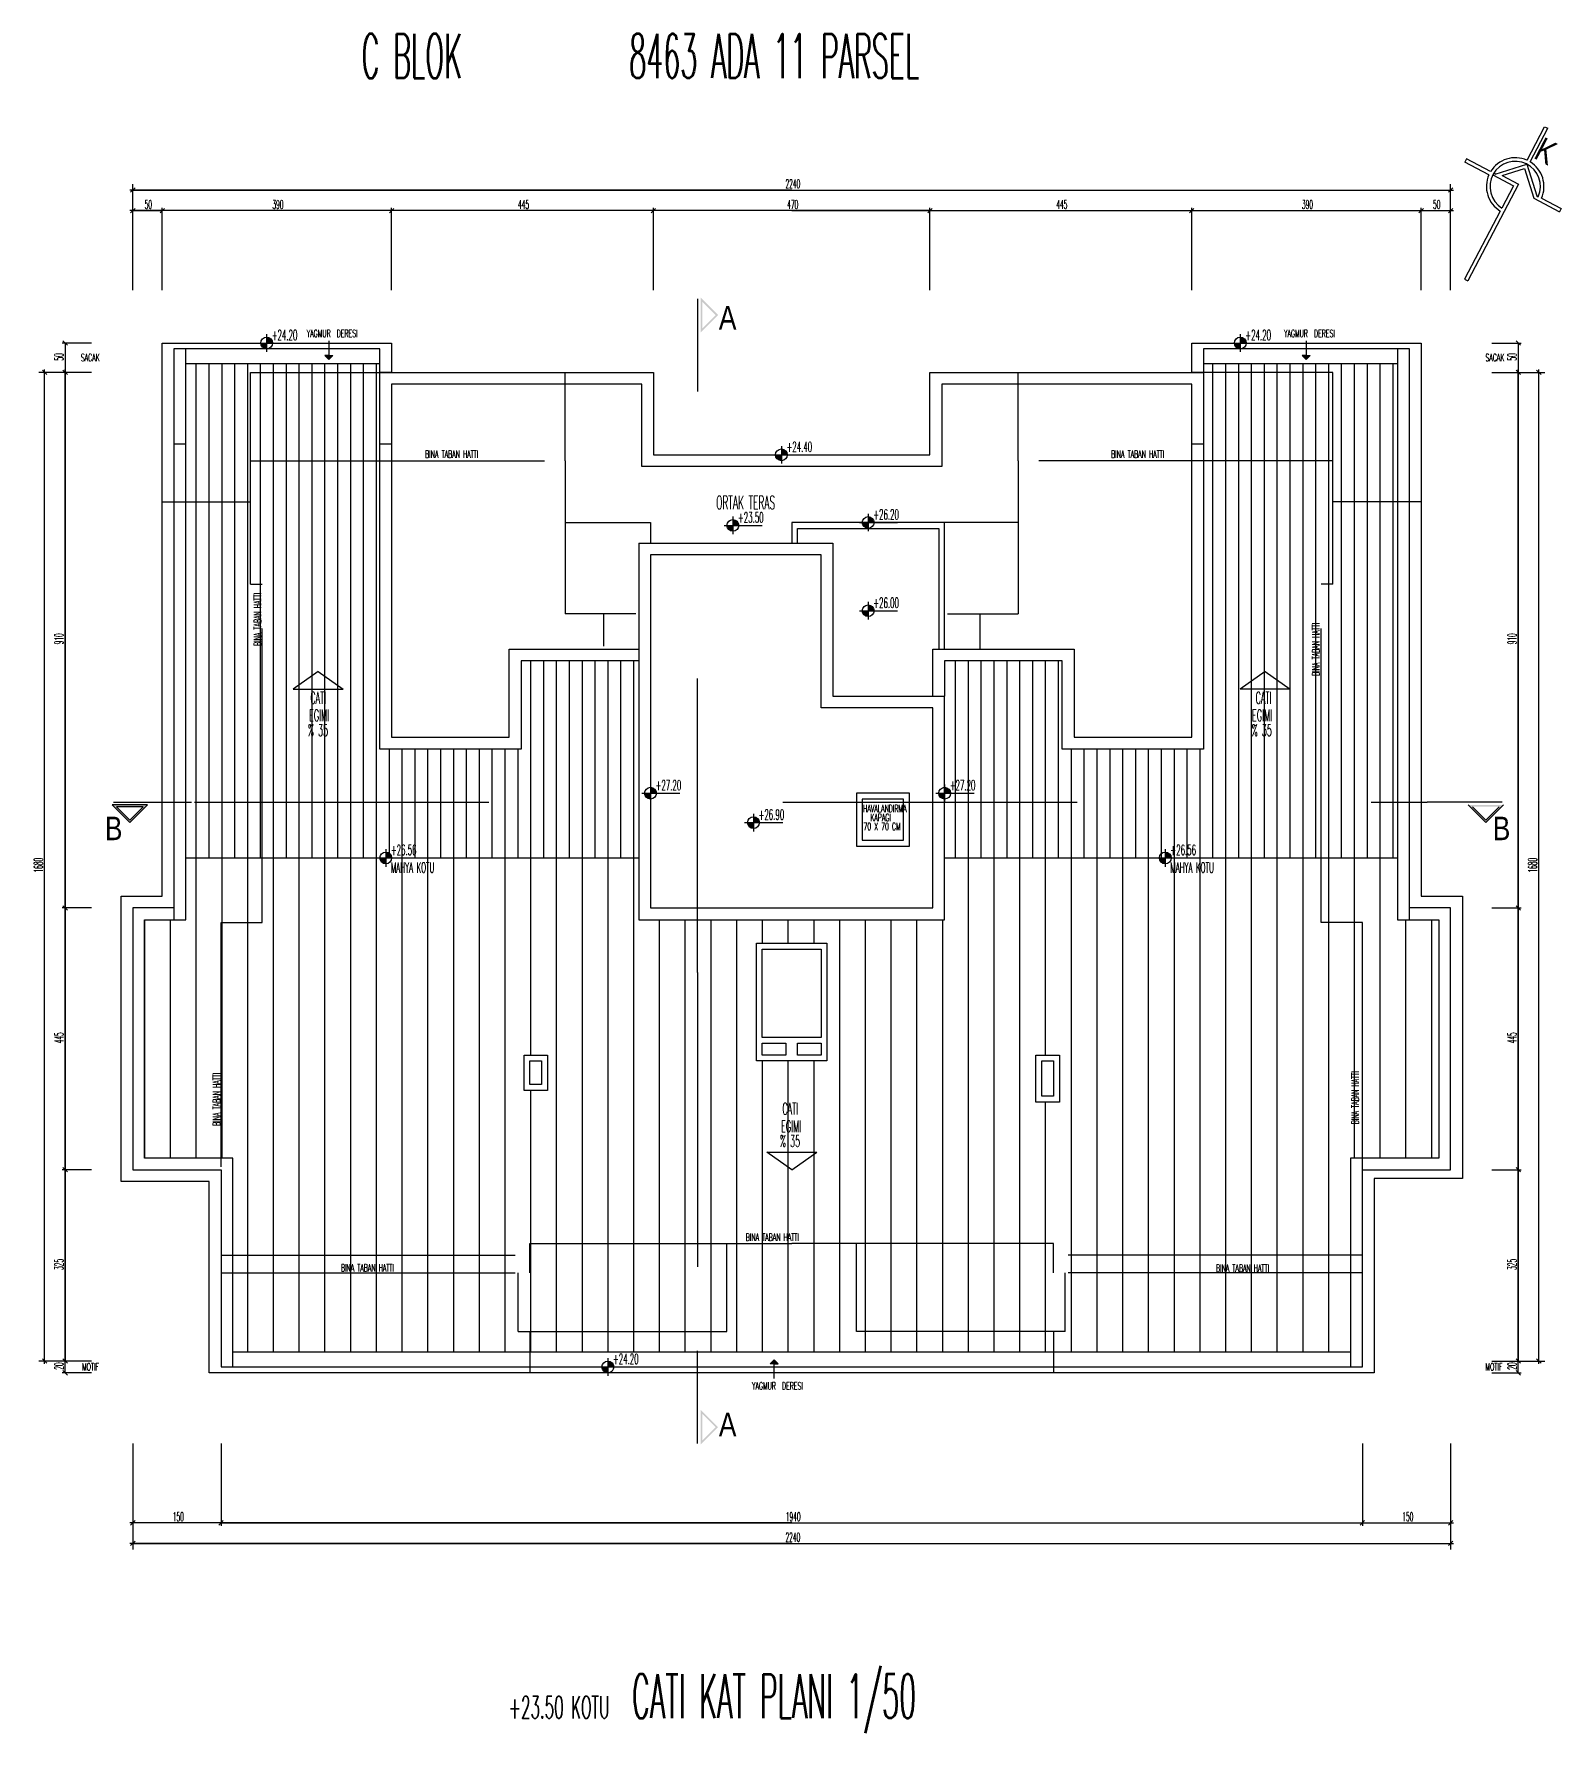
# Model space of a CAD drawing. Extents: x 78 to 306, y -397 to 18.
# Drawn here: x 277.359 to 277.878, y -396.89 to -396.313 of the extents above; entities that cross this region are included whole.
import ezdxf

# ---------------------------------------------------------------- set-up
doc = ezdxf.new("R2010")
doc.units = 0
doc.header["$LTSCALE"] = 0.5
doc.header["$MEASUREMENT"] = 0
doc.linetypes.add('DASHED', pattern=[0.75, 0.5, -0.25])
doc.linetypes.add('DOT2', pattern=[0.125, 0, -0.125])
doc.layers.get('0').update_dxf_attribs({"linetype": 'CONTINUOUS'})
for name, color, linetype in [('DUVAR', 6, 'CONTINUOUS'), ('IZDUSUM', 2, 'DOT2'), ('KAPI', 1, 'CONTINUOUS'), ('KOLON', 4, 'CONTINUOUS'), ('MERDIVEN', 3, 'CONTINUOUS'), ('OLCU', 31, 'CONTINUOUS'), ('TARAMA', 8, 'CONTINUOUS')]:
    doc.layers.add(name, color=color, linetype=linetype)
doc.styles.add('MİMARİ YAZI', font='arial.ttf')
doc.styles.add('OLCU', font='romans.shx', dxfattribs={"width": 0.6, "height": 0.125})
doc.styles.add('OLCUIC', font='ROMANS.SHX', dxfattribs={"width": 0.4, "height": 0.15})

msp = doc.modelspace()

# ---------------------------------------------------------------- hatches: boundary and pattern name
at = {"layer": 'KAPI'}
h = msp.add_hatch(color=256, dxfattribs=at)
h.paths.add_polyline_path([(277.58514, -396.41408), (277.58514, -396.40208), (277.59114, -396.40808)])
h.paths.add_polyline_path([(277.58574, -396.41264), (277.5903, -396.40808), (277.58574, -396.40353)], flags=16)
at = {"layer": 'KAPI', "ltscale": 1.4}
for points in [[(277.46012, -396.42182), (277.45877, -396.42182), (277.45741, -396.42182), (277.45877, -396.42315)], [(277.79236, -396.42182), (277.791, -396.42182), (277.78964, -396.42182), (277.791, -396.42315)], [(277.6115, -396.76449), (277.61014, -396.76449), (277.60879, -396.76449), (277.61014, -396.76316)]]:
    msp.add_hatch(color=256, dxfattribs=at).paths.add_polyline_path(points)
at = {"layer": 'KAPI'}
h = msp.add_hatch(color=256, dxfattribs=at)
h.paths.add_polyline_path([(277.39714, -396.57456), (277.38514, -396.57456), (277.39114, -396.58056)])
h.paths.add_polyline_path([(277.3957, -396.57516), (277.39114, -396.57971), (277.38659, -396.57516)], flags=16)
h = msp.add_hatch(color=256, dxfattribs=at)
h.paths.add_polyline_path([(277.84614, -396.57456), (277.85814, -396.57456), (277.85214, -396.58056)])
h.paths.add_polyline_path([(277.84759, -396.57516), (277.85214, -396.57971), (277.8567, -396.57516)], flags=16)
h = msp.add_hatch(color=256, dxfattribs=at)
h.paths.add_polyline_path([(277.58514, -396.78004), (277.58514, -396.79204), (277.59114, -396.78604)])
h.paths.add_polyline_path([(277.58574, -396.78148), (277.5903, -396.78604), (277.58574, -396.79059)], flags=16)
at = {"layer": 'MERDIVEN'}
h = msp.add_hatch(color=256, dxfattribs=at)
h.paths.add_polyline_path([(277.43764, -396.41556), (277.43764, -396.41756), (277.43964, -396.41756, 0.414214)])
h.paths.add_polyline_path([(277.43764, -396.41956), (277.43764, -396.41756), (277.43564, -396.41756, 0.414214)])
h = msp.add_hatch(color=256, dxfattribs=at)
h.paths.add_polyline_path([(277.76864, -396.41556), (277.76864, -396.41756), (277.77064, -396.41756, 0.414214)])
h.paths.add_polyline_path([(277.76864, -396.41956), (277.76864, -396.41756), (277.76664, -396.41756, 0.414214)])
h = msp.add_hatch(color=256, dxfattribs=at)
h.paths.add_polyline_path([(277.61264, -396.45356), (277.61264, -396.45556), (277.61464, -396.45556, 0.414214)])
h.paths.add_polyline_path([(277.61264, -396.45756), (277.61264, -396.45556), (277.61064, -396.45556, 0.414214)])
h = msp.add_hatch(color=256, dxfattribs=at)
h.paths.add_polyline_path([(277.59614, -396.47756), (277.59614, -396.47956), (277.59814, -396.47956, 0.414214)])
h.paths.add_polyline_path([(277.59614, -396.48156), (277.59614, -396.47956), (277.59414, -396.47956, 0.414214)])
h = msp.add_hatch(color=256, dxfattribs=at)
h.paths.add_polyline_path([(277.64214, -396.47656), (277.64214, -396.47856), (277.64414, -396.47856, 0.414214)])
h.paths.add_polyline_path([(277.64214, -396.48056), (277.64214, -396.47856), (277.64014, -396.47856, 0.414214)])
h = msp.add_hatch(color=256, dxfattribs=at)
h.paths.add_polyline_path([(277.64214, -396.50656), (277.64214, -396.50856), (277.64414, -396.50856, 0.414214)])
h.paths.add_polyline_path([(277.64214, -396.51056), (277.64214, -396.50856), (277.64014, -396.50856, 0.414214)])
h = msp.add_hatch(color=256, dxfattribs=at)
h.paths.add_polyline_path([(277.56814, -396.56856), (277.56814, -396.57056), (277.57014, -396.57056, 0.414214)])
h.paths.add_polyline_path([(277.56814, -396.57256), (277.56814, -396.57056), (277.56614, -396.57056, 0.414214)])
h = msp.add_hatch(color=256, dxfattribs=at)
h.paths.add_polyline_path([(277.66814, -396.56856), (277.66814, -396.57056), (277.67014, -396.57056, 0.414214)])
h.paths.add_polyline_path([(277.66814, -396.57256), (277.66814, -396.57056), (277.66614, -396.57056, 0.414214)])
h = msp.add_hatch(color=256, dxfattribs=at)
h.paths.add_polyline_path([(277.60314, -396.57856), (277.60314, -396.58056), (277.60514, -396.58056, 0.414214)])
h.paths.add_polyline_path([(277.60314, -396.58256), (277.60314, -396.58056), (277.60114, -396.58056, 0.414214)])
h = msp.add_hatch(color=256, dxfattribs=at)
h.paths.add_polyline_path([(277.47814, -396.59056), (277.47814, -396.59256), (277.48014, -396.59256, 0.414214)])
h.paths.add_polyline_path([(277.47814, -396.59456), (277.47814, -396.59256), (277.47614, -396.59256, 0.414214)])
h = msp.add_hatch(color=256, dxfattribs=at)
h.paths.add_polyline_path([(277.74314, -396.59056), (277.74314, -396.59256), (277.74514, -396.59256, 0.414214)])
h.paths.add_polyline_path([(277.74314, -396.59456), (277.74314, -396.59256), (277.74114, -396.59256, 0.414214)])
h = msp.add_hatch(color=256, dxfattribs=at)
h.paths.add_polyline_path([(277.55364, -396.76356), (277.55364, -396.76556), (277.55564, -396.76556, 0.414214)])
h.paths.add_polyline_path([(277.55364, -396.76756), (277.55364, -396.76556), (277.55164, -396.76556, 0.414214)])

# ---------------------------------------------------------------- linework, layer by layer
at = {"color": 0, "linetype": 'ByBlock'}
for p, q in [((277.39289, -396.36481), (277.39139, -396.36631)), ((277.83939, -396.36631), (277.84089, -396.36481)), ((277.39289, -396.37181), (277.39139, -396.37331)), ((277.40139, -396.37331), (277.40289, -396.37181)), ((277.40289, -396.37181), (277.40139, -396.37331)), ((277.47939, -396.37331), (277.48089, -396.37181)), ((277.48089, -396.37181), (277.47939, -396.37331)), ((277.56839, -396.37331), (277.56989, -396.37181)), ((277.56989, -396.37181), (277.56839, -396.37331)), ((277.66239, -396.37331), (277.66389, -396.37181)), ((277.66389, -396.37181), (277.66239, -396.37331)), ((277.75289, -396.37181), (277.75139, -396.37331)), ((277.75139, -396.37331), (277.75289, -396.37181)), ((277.83089, -396.37181), (277.82939, -396.37331)), ((277.82939, -396.37331), (277.83089, -396.37181)), ((277.83939, -396.37331), (277.84089, -396.37181)), ((277.36989, -396.41831), (277.36839, -396.41681)), ((277.86389, -396.41831), (277.86239, -396.41681)), ((277.36289, -396.42831), (277.36139, -396.42681)), ((277.36839, -396.42681), (277.36989, -396.42831)), ((277.36989, -396.42831), (277.36839, -396.42681)), ((277.86239, -396.42681), (277.86389, -396.42831)), ((277.86389, -396.42831), (277.86239, -396.42681)), ((277.87089, -396.42831), (277.86939, -396.42681)), ((277.36989, -396.61031), (277.36839, -396.60881)), ((277.36839, -396.60881), (277.36989, -396.61031)), ((277.86389, -396.61031), (277.86239, -396.60881)), ((277.86239, -396.60881), (277.86389, -396.61031)), ((277.36989, -396.69931), (277.36839, -396.69781)), ((277.36839, -396.69781), (277.36989, -396.69931)), ((277.86389, -396.69931), (277.86239, -396.69781)), ((277.86239, -396.69781), (277.86389, -396.69931)), ((277.36139, -396.76281), (277.36289, -396.76431)), ((277.36989, -396.76431), (277.36839, -396.76281)), ((277.36839, -396.76281), (277.36989, -396.76431)), ((277.36839, -396.76681), (277.36989, -396.76831)), ((277.86389, -396.76431), (277.86239, -396.76281)), ((277.86239, -396.76281), (277.86389, -396.76431)), ((277.86239, -396.76681), (277.86389, -396.76831)), ((277.86939, -396.76281), (277.87089, -396.76431)), ((277.39289, -396.81781), (277.39139, -396.81931)), ((277.42289, -396.81781), (277.42139, -396.81931)), ((277.42139, -396.81931), (277.42289, -396.81781)), ((277.80939, -396.81931), (277.81089, -396.81781)), ((277.81089, -396.81781), (277.80939, -396.81931)), ((277.83939, -396.81931), (277.84089, -396.81781)), ((277.39289, -396.82481), (277.39139, -396.82631)), ((277.83939, -396.82631), (277.84089, -396.82481))]:
    msp.add_line(p, q, dxfattribs=at)
at = {"layer": 'DUVAR', "ltscale": 1.4}
for p, q in [((277.40214, -396.41756), (277.48014, -396.41756)), ((277.40214, -396.60556), (277.40214, -396.41756)), ((277.47614, -396.41956), (277.40614, -396.41956)), ((277.40614, -396.41956), (277.40614, -396.61356)), ((277.41014, -396.61356), (277.41014, -396.41956)), ((277.47614, -396.55556), (277.47614, -396.41956)), ((277.48014, -396.41756), (277.48014, -396.42756)), ((277.75214, -396.42756), (277.75214, -396.41756)), ((277.75214, -396.41756), (277.83014, -396.41756)), ((277.82614, -396.41956), (277.75614, -396.41956)), ((277.75614, -396.41956), (277.75614, -396.42756)), ((277.82214, -396.41956), (277.82214, -396.61356)), ((277.82614, -396.61356), (277.82614, -396.41956)), ((277.83014, -396.41756), (277.83014, -396.60556)), ((277.48014, -396.42756), (277.47614, -396.42756)), ((277.48014, -396.42756), (277.56914, -396.42756)), ((277.56514, -396.43156), (277.48014, -396.43156)), ((277.48014, -396.43156), (277.48014, -396.55156)), ((277.56514, -396.45956), (277.56514, -396.43156)), ((277.56914, -396.42756), (277.56914, -396.45556)), ((277.66314, -396.45556), (277.66314, -396.42756)), ((277.66314, -396.42756), (277.75614, -396.42756)), ((277.75214, -396.43156), (277.66714, -396.43156)), ((277.66714, -396.43156), (277.66714, -396.45956)), ((277.75214, -396.55156), (277.75214, -396.43156)), ((277.75614, -396.42756), (277.75614, -396.55556)), ((277.40614, -396.45185), (277.41014, -396.45185)), ((277.47614, -396.45185), (277.48014, -396.45185)), ((277.75214, -396.45185), (277.75614, -396.45185)), ((277.61614, -396.45956), (277.56514, -396.45956)), ((277.56914, -396.45556), (277.61614, -396.45556)), ((277.61614, -396.45556), (277.66314, -396.45556)), ((277.66714, -396.45956), (277.61614, -396.45956)), ((277.66814, -396.47856), (277.61614, -396.47856)), ((277.61614, -396.47856), (277.61614, -396.48556)), ((277.61814, -396.48556), (277.61814, -396.48056)), ((277.61814, -396.48056), (277.66614, -396.48056)), ((277.66614, -396.48056), (277.66614, -396.52156)), ((277.66814, -396.52156), (277.66814, -396.47856)), ((277.52014, -396.55156), (277.52014, -396.52156)), ((277.52014, -396.52156), (277.56414, -396.52156)), ((277.66414, -396.53756), (277.66414, -396.52156)), ((277.66414, -396.52156), (277.71214, -396.52156)), ((277.71214, -396.52156), (277.71214, -396.55156)), ((277.56414, -396.52556), (277.52414, -396.52556)), ((277.52414, -396.52556), (277.52414, -396.55556)), ((277.70814, -396.52556), (277.66814, -396.52556)), ((277.66814, -396.52556), (277.66814, -396.53756)), ((277.70814, -396.55556), (277.70814, -396.52556)), ((277.48014, -396.55156), (277.52014, -396.55156)), ((277.71214, -396.55156), (277.75214, -396.55156)), ((277.52414, -396.55556), (277.47614, -396.55556)), ((277.75614, -396.55556), (277.70814, -396.55556)), ((277.38814, -396.70256), (277.38814, -396.60556)), ((277.38814, -396.60556), (277.40214, -396.60556)), ((277.40614, -396.60956), (277.39214, -396.60956)), ((277.39214, -396.60956), (277.39214, -396.69856)), ((277.84014, -396.60956), (277.82614, -396.60956)), ((277.83014, -396.60556), (277.84414, -396.60556)), ((277.84014, -396.69856), (277.84014, -396.60956)), ((277.84414, -396.60556), (277.84414, -396.70156)), ((277.39614, -396.69456), (277.39614, -396.61356)), ((277.39614, -396.61356), (277.41014, -396.61356)), ((277.82214, -396.61356), (277.82614, -396.61356)), ((277.82614, -396.61356), (277.83614, -396.61356)), ((277.83614, -396.61356), (277.83614, -396.69456)), ((277.42614, -396.69456), (277.39614, -396.69456)), ((277.42614, -396.76556), (277.42614, -396.69456)), ((277.83614, -396.69456), (277.80614, -396.69456)), ((277.80614, -396.69456), (277.80614, -396.76556)), ((277.41814, -396.70256), (277.38814, -396.70256)), ((277.39214, -396.69856), (277.42214, -396.69856)), ((277.41814, -396.76756), (277.41814, -396.70256)), ((277.42214, -396.69856), (277.42214, -396.76556)), ((277.81014, -396.76556), (277.81014, -396.69856)), ((277.81014, -396.69856), (277.84014, -396.69856)), ((277.84414, -396.70156), (277.81414, -396.70156)), ((277.81414, -396.70156), (277.81414, -396.76756)), ((277.42214, -396.76556), (277.61614, -396.76556)), ((277.61614, -396.76556), (277.81014, -396.76556)), ((277.61614, -396.76756), (277.41814, -396.76756)), ((277.81414, -396.76756), (277.61614, -396.76756))]:
    msp.add_line(p, q, dxfattribs=at)
at = {"layer": 'IZDUSUM', "ltscale": 0.6}
for p, q in [((277.43214, -396.45756), (277.43214, -396.42756)), ((277.43214, -396.42756), (277.48014, -396.42756)), ((277.53914, -396.45756), (277.53914, -396.42756)), ((277.69314, -396.45756), (277.69314, -396.42756)), ((277.80014, -396.42756), (277.75214, -396.42756)), ((277.80014, -396.45756), (277.80014, -396.42756)), ((277.43214, -396.45756), (277.53914, -396.45756)), ((277.43214, -396.49956), (277.43214, -396.45756)), ((277.53914, -396.45756), (277.53914, -396.50956)), ((277.80014, -396.45756), (277.69314, -396.45756)), ((277.69314, -396.45756), (277.69314, -396.50956)), ((277.80014, -396.49956), (277.80014, -396.45756)), ((277.40214, -396.47156), (277.43214, -396.47156)), ((277.83014, -396.47156), (277.80014, -396.47156)), ((277.53914, -396.47856), (277.56814, -396.47856)), ((277.56814, -396.47856), (277.56814, -396.48556)), ((277.69314, -396.47856), (277.66414, -396.47856)), ((277.43214, -396.49956), (277.43614, -396.49956)), ((277.43614, -396.61456), (277.43614, -396.49956)), ((277.79614, -396.61456), (277.79614, -396.49956)), ((277.80014, -396.49956), (277.79614, -396.49956)), ((277.55214, -396.50956), (277.53914, -396.50956)), ((277.68014, -396.50956), (277.69314, -396.50956)), ((277.42214, -396.69756), (277.42214, -396.61456)), ((277.42214, -396.61456), (277.43614, -396.61456)), ((277.81014, -396.61456), (277.79614, -396.61456)), ((277.81014, -396.69856), (277.81014, -396.61456)), ((277.52714, -396.72356), (277.59414, -396.72356)), ((277.52714, -396.72756), (277.52714, -396.72356)), ((277.59414, -396.72356), (277.61614, -396.72356)), ((277.59414, -396.75356), (277.59414, -396.72356)), ((277.63814, -396.72356), (277.61614, -396.72356)), ((277.70514, -396.72356), (277.63814, -396.72356)), ((277.63814, -396.75356), (277.63814, -396.72356)), ((277.70514, -396.72756), (277.70514, -396.72356)), ((277.42214, -396.72756), (277.52714, -396.72756)), ((277.52714, -396.73356), (277.52714, -396.72756)), ((277.81014, -396.72756), (277.70514, -396.72756)), ((277.70514, -396.73356), (277.70514, -396.72756)), ((277.42214, -396.73356), (277.52714, -396.73356)), ((277.52314, -396.75356), (277.52314, -396.73356)), ((277.81014, -396.73356), (277.70514, -396.73356)), ((277.70914, -396.75356), (277.70914, -396.73356)), ((277.52314, -396.75356), (277.59414, -396.75356)), ((277.52714, -396.75356), (277.52714, -396.76756)), ((277.70914, -396.75356), (277.63814, -396.75356)), ((277.70514, -396.75356), (277.70514, -396.76756))]:
    msp.add_line(p, q, dxfattribs=at)
at = {"layer": 'KAPI'}
for p, q in [((277.45877, -396.41682), (277.45877, -396.42182)), ((277.791, -396.41682), (277.791, -396.42182)), ((277.41014, -396.42456), (277.47614, -396.42456)), ((277.75614, -396.42456), (277.82214, -396.42456)), ((277.39714, -396.57456), (277.38514, -396.57456)), ((277.39114, -396.58056), (277.38514, -396.57456)), ((277.3957, -396.57516), (277.38659, -396.57516)), ((277.39114, -396.57971), (277.38659, -396.57516)), ((277.39114, -396.58056), (277.39714, -396.57456)), ((277.39114, -396.57971), (277.3957, -396.57516)), ((277.85214, -396.58056), (277.84614, -396.57456)), ((277.85214, -396.57971), (277.84759, -396.57516)), ((277.85214, -396.58056), (277.85814, -396.57456)), ((277.85214, -396.57971), (277.8567, -396.57516)), ((277.80614, -396.76056), (277.42614, -396.76056)), ((277.61014, -396.76949), (277.61014, -396.76449))]:
    msp.add_line(p, q, dxfattribs=at)
at = {"layer": 'KAPI', "ltscale": 1.4}
for p, q in [((277.45877, -396.42182), (277.45741, -396.42182)), ((277.45877, -396.42315), (277.45741, -396.42182)), ((277.45877, -396.42182), (277.46012, -396.42182)), ((277.45877, -396.42315), (277.46012, -396.42182)), ((277.791, -396.42182), (277.78964, -396.42182)), ((277.791, -396.42315), (277.78964, -396.42182)), ((277.791, -396.42182), (277.79236, -396.42182)), ((277.791, -396.42315), (277.79236, -396.42182)), ((277.61014, -396.76316), (277.60879, -396.76449)), ((277.61014, -396.76449), (277.60879, -396.76449)), ((277.61014, -396.76316), (277.6115, -396.76449)), ((277.61014, -396.76449), (277.6115, -396.76449))]:
    msp.add_line(p, q, dxfattribs=at)
at = {"layer": 'KAPI', "linetype": 'DASHED', "ltscale": 0.4}
for p, q in [((277.58414, -396.63156), (277.58414, -396.43208)), ((277.41314, -396.57356), (277.83214, -396.57356)), ((277.58414, -396.63156), (277.58414, -396.76204))]:
    msp.add_line(p, q, dxfattribs=at)
at = {"layer": 'KOLON', "linetype": 'DASHED', "ltscale": 0.4}
for p, q in [((277.58414, -396.40256), (277.58414, -396.43408)), ((277.38562, -396.57356), (277.41214, -396.57356)), ((277.85767, -396.57356), (277.83214, -396.57356)), ((277.58414, -396.79156), (277.58414, -396.76004))]:
    msp.add_line(p, q, dxfattribs=at)
at = {"layer": 'KOLON', "ltscale": 1.4}
for p, q in [((277.56414, -396.48556), (277.63014, -396.48556)), ((277.56414, -396.48556), (277.56414, -396.61356)), ((277.62614, -396.48956), (277.56814, -396.48956)), ((277.56814, -396.48956), (277.56814, -396.60956)), ((277.62614, -396.54156), (277.62614, -396.48956)), ((277.63014, -396.48556), (277.63014, -396.53756)), ((277.66414, -396.54156), (277.62614, -396.54156)), ((277.63014, -396.53756), (277.66814, -396.53756)), ((277.66414, -396.60956), (277.66414, -396.54156)), ((277.66814, -396.61356), (277.66814, -396.53756)), ((277.41014, -396.59256), (277.56414, -396.59256)), ((277.66814, -396.59256), (277.82214, -396.59256)), ((277.56814, -396.60956), (277.66414, -396.60956)), ((277.56414, -396.61356), (277.66814, -396.61356))]:
    msp.add_line(p, q, dxfattribs=at)
at = {"layer": 'MERDIVEN', "ltscale": 1.5}
for p, q in [((277.86612, -396.35545), (277.8721, -396.34404)), ((277.86718, -396.35601), (277.87316, -396.34459)), ((277.8721, -396.34404), (277.87316, -396.34459)), ((277.84555, -396.35501), (277.845, -396.35607)), ((277.85319, -396.36037), (277.845, -396.35607)), ((277.85375, -396.35931), (277.84555, -396.35501)), ((277.85532, -396.36013), (277.8661, -396.35677)), ((277.8661, -396.35677), (277.86946, -396.36755)), ((277.85451, -396.36039), (277.86158, -396.3641)), ((277.85532, -396.36013), (277.85481, -396.35987)), ((277.85763, -396.36067), (277.86531, -396.35827)), ((277.85763, -396.36067), (277.8632, -396.36359)), ((277.86531, -396.35827), (277.86846, -396.36838)), ((277.8632, -396.36359), (277.84597, -396.39643)), ((277.86158, -396.3641), (277.8576, -396.37168)), ((277.86846, -396.36838), (277.87713, -396.37293)), ((277.86946, -396.36755), (277.86997, -396.36782)), ((277.87103, -396.36838), (277.87769, -396.37187)), ((277.85705, -396.37274), (277.84491, -396.39588)), ((277.87769, -396.37187), (277.87713, -396.37293)), ((277.84491, -396.39588), (277.84597, -396.39643))]:
    msp.add_line(p, q, dxfattribs=at)
at = {"layer": 'MERDIVEN'}
for p, q in [((277.43764, -396.41456), (277.43764, -396.42056)), ((277.43764, -396.41456), (277.43764, -396.42056)), ((277.76864, -396.41456), (277.76864, -396.42056)), ((277.76864, -396.41456), (277.76864, -396.42056)), ((277.43464, -396.41756), (277.44764, -396.41756)), ((277.43464, -396.41756), (277.44764, -396.41756)), ((277.76564, -396.41756), (277.77864, -396.41756)), ((277.76564, -396.41756), (277.77864, -396.41756)), ((277.61264, -396.45256), (277.61264, -396.45856)), ((277.61264, -396.45256), (277.61264, -396.45856)), ((277.60964, -396.45556), (277.62264, -396.45556)), ((277.60964, -396.45556), (277.62264, -396.45556)), ((277.59614, -396.47656), (277.59614, -396.48256)), ((277.59614, -396.47656), (277.59614, -396.48256)), ((277.64214, -396.47556), (277.64214, -396.48156)), ((277.64214, -396.47556), (277.64214, -396.48156)), ((277.59314, -396.47956), (277.60614, -396.47956)), ((277.63914, -396.47856), (277.65214, -396.47856)), ((277.63914, -396.47856), (277.65214, -396.47856)), ((277.64214, -396.50556), (277.64214, -396.51156)), ((277.64214, -396.50556), (277.64214, -396.51156)), ((277.63914, -396.50856), (277.65214, -396.50856)), ((277.63914, -396.50856), (277.65214, -396.50856)), ((277.45514, -396.52916), (277.44664, -396.53516)), ((277.45514, -396.52916), (277.44664, -396.53516)), ((277.45514, -396.52916), (277.46364, -396.53516)), ((277.45514, -396.52916), (277.46364, -396.53516)), ((277.77714, -396.52916), (277.76864, -396.53516)), ((277.77714, -396.52916), (277.76864, -396.53516)), ((277.77714, -396.52916), (277.78564, -396.53516)), ((277.77714, -396.52916), (277.78564, -396.53516)), ((277.44664, -396.53516), (277.46364, -396.53516)), ((277.44664, -396.53516), (277.46364, -396.53516)), ((277.78564, -396.53516), (277.76864, -396.53516)), ((277.78564, -396.53516), (277.76864, -396.53516)), ((277.56514, -396.57056), (277.57814, -396.57056)), ((277.56514, -396.57056), (277.57814, -396.57056)), ((277.56814, -396.56756), (277.56814, -396.57356)), ((277.56814, -396.56756), (277.56814, -396.57356)), ((277.65614, -396.57056), (277.63814, -396.57056)), ((277.63814, -396.57056), (277.63814, -396.58856)), ((277.65614, -396.58856), (277.65614, -396.57056)), ((277.66514, -396.57056), (277.67814, -396.57056)), ((277.66514, -396.57056), (277.67814, -396.57056)), ((277.66814, -396.56756), (277.66814, -396.57356)), ((277.66814, -396.56756), (277.66814, -396.57356)), ((277.65414, -396.57256), (277.64014, -396.57256)), ((277.64014, -396.57256), (277.64014, -396.58656)), ((277.65414, -396.58656), (277.65414, -396.57256)), ((277.60014, -396.58056), (277.61314, -396.58056)), ((277.60014, -396.58056), (277.61314, -396.58056)), ((277.60314, -396.57756), (277.60314, -396.58356)), ((277.60314, -396.57756), (277.60314, -396.58356)), ((277.64014, -396.58656), (277.65414, -396.58656)), ((277.47514, -396.59256), (277.48814, -396.59256)), ((277.47514, -396.59256), (277.48814, -396.59256)), ((277.47814, -396.58956), (277.47814, -396.59556)), ((277.47814, -396.58956), (277.47814, -396.59556)), ((277.63814, -396.58856), (277.65614, -396.58856)), ((277.74014, -396.59256), (277.75314, -396.59256)), ((277.74014, -396.59256), (277.75314, -396.59256)), ((277.74314, -396.58956), (277.74314, -396.59556)), ((277.74314, -396.58956), (277.74314, -396.59556)), ((277.60414, -396.62156), (277.62814, -396.62156)), ((277.60414, -396.66156), (277.60414, -396.62156)), ((277.62814, -396.62156), (277.62814, -396.66156)), ((277.60614, -396.62356), (277.62614, -396.62356)), ((277.60614, -396.65356), (277.60614, -396.62356)), ((277.62614, -396.62356), (277.62614, -396.65356)), ((277.62614, -396.65356), (277.60614, -396.65356)), ((277.60614, -396.65556), (277.61414, -396.65556)), ((277.60614, -396.65956), (277.60614, -396.65556)), ((277.61414, -396.65556), (277.61414, -396.65956)), ((277.61814, -396.65556), (277.62614, -396.65556)), ((277.61814, -396.65956), (277.61814, -396.65556)), ((277.62614, -396.65556), (277.62614, -396.65956)), ((277.52514, -396.65956), (277.53314, -396.65956)), ((277.52514, -396.67156), (277.52514, -396.65956)), ((277.52714, -396.66156), (277.53114, -396.66156)), ((277.52714, -396.66956), (277.52714, -396.66156)), ((277.53114, -396.66156), (277.53114, -396.66956)), ((277.53314, -396.65956), (277.53314, -396.67156)), ((277.62814, -396.66156), (277.60414, -396.66156)), ((277.61414, -396.65956), (277.60614, -396.65956)), ((277.62614, -396.65956), (277.61814, -396.65956)), ((277.69914, -396.65956), (277.70714, -396.65956)), ((277.69914, -396.67556), (277.69914, -396.65956)), ((277.70114, -396.66156), (277.70514, -396.66156)), ((277.70114, -396.67356), (277.70114, -396.66156)), ((277.70514, -396.66156), (277.70514, -396.67356)), ((277.70714, -396.65956), (277.70714, -396.67556)), ((277.53314, -396.67156), (277.52514, -396.67156)), ((277.53114, -396.66956), (277.52714, -396.66956)), ((277.70514, -396.67356), (277.70114, -396.67356)), ((277.70714, -396.67556), (277.69914, -396.67556)), ((277.60764, -396.69261), (277.62464, -396.69261)), ((277.61614, -396.69861), (277.60764, -396.69261)), ((277.60764, -396.69261), (277.62464, -396.69261)), ((277.61614, -396.69861), (277.60764, -396.69261)), ((277.61614, -396.69861), (277.62464, -396.69261)), ((277.61614, -396.69861), (277.62464, -396.69261)), ((277.55064, -396.76556), (277.56364, -396.76556)), ((277.55064, -396.76556), (277.56364, -396.76556)), ((277.55364, -396.76256), (277.55364, -396.76856)), ((277.55364, -396.76256), (277.55364, -396.76856))]:
    msp.add_line(p, q, dxfattribs=at)
at = {"layer": 'MERDIVEN', "ltscale": 1.4}
for p, q in [((277.56314, -396.50956), (277.55214, -396.50956)), ((277.55214, -396.50956), (277.55214, -396.52056)), ((277.66914, -396.50956), (277.68014, -396.50956)), ((277.68014, -396.50956), (277.68014, -396.52156))]:
    msp.add_line(p, q, dxfattribs=at)
at = {"layer": 'MERDIVEN'}
for centre in [(277.43764, -396.41756), (277.43764, -396.41756), (277.76864, -396.41756), (277.76864, -396.41756), (277.61264, -396.45556), (277.61264, -396.45556), (277.59614, -396.47956), (277.59614, -396.47956), (277.64214, -396.47856), (277.64214, -396.47856), (277.64214, -396.50856), (277.64214, -396.50856), (277.56814, -396.57056), (277.56814, -396.57056), (277.66814, -396.57056), (277.66814, -396.57056), (277.60314, -396.58056), (277.60314, -396.58056), (277.47814, -396.59256), (277.47814, -396.59256), (277.74314, -396.59256), (277.74314, -396.59256), (277.55364, -396.76556), (277.55364, -396.76556)]:
    msp.add_circle(centre, 0.002, dxfattribs=at)
at = {"layer": 'MERDIVEN', "ltscale": 1.5}
for radius, start, end in [(0.00858, 336.31943, 238.31841), (0.00978, 65.82893, 148.80891), (0.00978, 335.82893, 58.80891), (0.00978, 155.82893, 238.80891)]:
    msp.add_arc((277.86211, -396.36437), radius, start, end, dxfattribs=at)
at = {"layer": 'OLCU', "ltscale": 1.4}
for p, q in [((277.61614, -396.36556), (277.39114, -396.36556)), ((277.39214, -396.39956), (277.39214, -396.36356)), ((277.39214, -396.36556), (277.84014, -396.36556)), ((277.61614, -396.36556), (277.84114, -396.36556)), ((277.84014, -396.39956), (277.84014, -396.36356)), ((277.61614, -396.37256), (277.39114, -396.37256)), ((277.39214, -396.37256), (277.40214, -396.37256)), ((277.40214, -396.39956), (277.40214, -396.37156)), ((277.48014, -396.37256), (277.40214, -396.37256)), ((277.48014, -396.39956), (277.48014, -396.37156)), ((277.56914, -396.37256), (277.48014, -396.37256)), ((277.56914, -396.39956), (277.56914, -396.37156)), ((277.66314, -396.37256), (277.56914, -396.37256)), ((277.61614, -396.37256), (277.84114, -396.37256)), ((277.66314, -396.39956), (277.66314, -396.37156)), ((277.66314, -396.37256), (277.75214, -396.37256)), ((277.75214, -396.39956), (277.75214, -396.37156)), ((277.75214, -396.37256), (277.83014, -396.37256)), ((277.83014, -396.39956), (277.83014, -396.37156)), ((277.83014, -396.37256), (277.84014, -396.37256)), ((277.84014, -396.39956), (277.84014, -396.37156)), ((277.37814, -396.41756), (277.36814, -396.41756)), ((277.36914, -396.41756), (277.36914, -396.42756)), ((277.85414, -396.41756), (277.86414, -396.41756)), ((277.86314, -396.41756), (277.86314, -396.42756)), ((277.37814, -396.42756), (277.36014, -396.42756)), ((277.36214, -396.76456), (277.36214, -396.42656)), ((277.36214, -396.76356), (277.36214, -396.42756)), ((277.36914, -396.76456), (277.36914, -396.42656)), ((277.36914, -396.42756), (277.36914, -396.60956)), ((277.85414, -396.42756), (277.87214, -396.42756)), ((277.86314, -396.76456), (277.86314, -396.42656)), ((277.86314, -396.42756), (277.86314, -396.60956)), ((277.87014, -396.76456), (277.87014, -396.42656)), ((277.87014, -396.76356), (277.87014, -396.42756)), ((277.37814, -396.60956), (277.36814, -396.60956)), ((277.36914, -396.60956), (277.36914, -396.69856)), ((277.85414, -396.60956), (277.86414, -396.60956)), ((277.86314, -396.60956), (277.86314, -396.69856)), ((277.37814, -396.69856), (277.36814, -396.69856)), ((277.36914, -396.69856), (277.36914, -396.76356)), ((277.85414, -396.69856), (277.86414, -396.69856)), ((277.86314, -396.69856), (277.86314, -396.76356)), ((277.37814, -396.76356), (277.36014, -396.76356)), ((277.36914, -396.76756), (277.36914, -396.76356)), ((277.85414, -396.76356), (277.87214, -396.76356)), ((277.86314, -396.76756), (277.86314, -396.76356)), ((277.37814, -396.76756), (277.36814, -396.76756)), ((277.85414, -396.76756), (277.86414, -396.76756)), ((277.39214, -396.79156), (277.39214, -396.82756)), ((277.42214, -396.79156), (277.42214, -396.81956)), ((277.81014, -396.79156), (277.81014, -396.81956)), ((277.84014, -396.79156), (277.84014, -396.82756)), ((277.61614, -396.81856), (277.39114, -396.81856)), ((277.42214, -396.81856), (277.39214, -396.81856)), ((277.42214, -396.81856), (277.81014, -396.81856)), ((277.61614, -396.81856), (277.84114, -396.81856)), ((277.81014, -396.81856), (277.84014, -396.81856)), ((277.61614, -396.82556), (277.39114, -396.82556)), ((277.39214, -396.82556), (277.84014, -396.82556)), ((277.61614, -396.82556), (277.84114, -396.82556))]:
    msp.add_line(p, q, dxfattribs=at)
at = {"layer": 'TARAMA', "ltscale": 1.4}
for p, q in [((277.41373, -396.59256), (277.41373, -396.42456)), ((277.41811, -396.59256), (277.41811, -396.42456)), ((277.42248, -396.59256), (277.42248, -396.42456)), ((277.42686, -396.59256), (277.42686, -396.42456)), ((277.43123, -396.59256), (277.43123, -396.42456)), ((277.43561, -396.59256), (277.43561, -396.42456)), ((277.43998, -396.59256), (277.43998, -396.42456)), ((277.44436, -396.59256), (277.44436, -396.42456)), ((277.44873, -396.59256), (277.44873, -396.42456)), ((277.45311, -396.59256), (277.45311, -396.42456)), ((277.45748, -396.59256), (277.45748, -396.42456)), ((277.46186, -396.59256), (277.46186, -396.42456)), ((277.46623, -396.59256), (277.46623, -396.42456)), ((277.47061, -396.59256), (277.47061, -396.42456)), ((277.47498, -396.59256), (277.47498, -396.42456)), ((277.75936, -396.59256), (277.75936, -396.42456)), ((277.76373, -396.59256), (277.76373, -396.42456)), ((277.76811, -396.59256), (277.76811, -396.42456)), ((277.77248, -396.59256), (277.77248, -396.42456)), ((277.77686, -396.59256), (277.77686, -396.42456)), ((277.78123, -396.59256), (277.78123, -396.42456)), ((277.78561, -396.59256), (277.78561, -396.42456)), ((277.78998, -396.59256), (277.78998, -396.42456)), ((277.79436, -396.59256), (277.79436, -396.42456)), ((277.79873, -396.59256), (277.79873, -396.42456)), ((277.80311, -396.59256), (277.80311, -396.42456)), ((277.80748, -396.59256), (277.80748, -396.42456)), ((277.81186, -396.59256), (277.81186, -396.42456)), ((277.81623, -396.59256), (277.81623, -396.42456)), ((277.82061, -396.59256), (277.82061, -396.42456)), ((277.52748, -396.59256), (277.52748, -396.52556)), ((277.53186, -396.59256), (277.53186, -396.52556)), ((277.53623, -396.59256), (277.53623, -396.52556)), ((277.54061, -396.59256), (277.54061, -396.52556)), ((277.54498, -396.59256), (277.54498, -396.52556)), ((277.54936, -396.59256), (277.54936, -396.52556)), ((277.55373, -396.59256), (277.55373, -396.52556)), ((277.55811, -396.59256), (277.55811, -396.52556)), ((277.56248, -396.59256), (277.56248, -396.52556)), ((277.67186, -396.59256), (277.67186, -396.52556)), ((277.67623, -396.59256), (277.67623, -396.52556)), ((277.68061, -396.59256), (277.68061, -396.52556)), ((277.68498, -396.59256), (277.68498, -396.52556)), ((277.68936, -396.59256), (277.68936, -396.52556)), ((277.69373, -396.59256), (277.69373, -396.52556)), ((277.69811, -396.59256), (277.69811, -396.52556)), ((277.70248, -396.59256), (277.70248, -396.52556)), ((277.70686, -396.59256), (277.70686, -396.52556)), ((277.47936, -396.59256), (277.47936, -396.55556)), ((277.48373, -396.59256), (277.48373, -396.55556)), ((277.48811, -396.59256), (277.48811, -396.55556)), ((277.49248, -396.59256), (277.49248, -396.55556)), ((277.49686, -396.59256), (277.49686, -396.55556)), ((277.50123, -396.59256), (277.50123, -396.55556)), ((277.50561, -396.59256), (277.50561, -396.55556)), ((277.50998, -396.59256), (277.50998, -396.55556)), ((277.51436, -396.59256), (277.51436, -396.55556)), ((277.51873, -396.59256), (277.51873, -396.55556)), ((277.52311, -396.59256), (277.52311, -396.55556)), ((277.71123, -396.59256), (277.71123, -396.55556)), ((277.71561, -396.59256), (277.71561, -396.55556)), ((277.71998, -396.59256), (277.71998, -396.55556)), ((277.72436, -396.59256), (277.72436, -396.55556)), ((277.72873, -396.59256), (277.72873, -396.55556)), ((277.73311, -396.59256), (277.73311, -396.55556)), ((277.73748, -396.59256), (277.73748, -396.55556)), ((277.74186, -396.59256), (277.74186, -396.55556)), ((277.74623, -396.59256), (277.74623, -396.55556)), ((277.75061, -396.59256), (277.75061, -396.55556)), ((277.75498, -396.59256), (277.75498, -396.55556)), ((277.41373, -396.69456), (277.41373, -396.59256)), ((277.42248, -396.69456), (277.42248, -396.59256)), ((277.43123, -396.76056), (277.43123, -396.59256)), ((277.43998, -396.76056), (277.43998, -396.59256)), ((277.44873, -396.76056), (277.44873, -396.59256)), ((277.45748, -396.76056), (277.45748, -396.59256)), ((277.46623, -396.76056), (277.46623, -396.59256)), ((277.47498, -396.76056), (277.47498, -396.59256)), ((277.48373, -396.76056), (277.48373, -396.59256)), ((277.49248, -396.76056), (277.49248, -396.59256)), ((277.50123, -396.76056), (277.50123, -396.59256)), ((277.50998, -396.76056), (277.50998, -396.59256)), ((277.51873, -396.76056), (277.51873, -396.59256)), ((277.52748, -396.65956), (277.52748, -396.59256)), ((277.53623, -396.76056), (277.53623, -396.59256)), ((277.54498, -396.76056), (277.54498, -396.59256)), ((277.55373, -396.76056), (277.55373, -396.59256)), ((277.56248, -396.76056), (277.56248, -396.59256)), ((277.67623, -396.76056), (277.67623, -396.59256)), ((277.68498, -396.76056), (277.68498, -396.59256)), ((277.69373, -396.76056), (277.69373, -396.59256)), ((277.70248, -396.65956), (277.70248, -396.59256)), ((277.71123, -396.76056), (277.71123, -396.59256)), ((277.71998, -396.76056), (277.71998, -396.59256)), ((277.72873, -396.76056), (277.72873, -396.59256)), ((277.73748, -396.76056), (277.73748, -396.59256)), ((277.74623, -396.76056), (277.74623, -396.59256)), ((277.75498, -396.76056), (277.75498, -396.59256)), ((277.76373, -396.76056), (277.76373, -396.59256)), ((277.77248, -396.76056), (277.77248, -396.59256)), ((277.78123, -396.76056), (277.78123, -396.59256)), ((277.78998, -396.76056), (277.78998, -396.59256)), ((277.79873, -396.76056), (277.79873, -396.59256)), ((277.80748, -396.69456), (277.80748, -396.59256)), ((277.81623, -396.69456), (277.81623, -396.59256)), ((277.39623, -396.69456), (277.39623, -396.61356)), ((277.40498, -396.69456), (277.40498, -396.61356)), ((277.57123, -396.76056), (277.57123, -396.61356)), ((277.57998, -396.76056), (277.57998, -396.61356)), ((277.58873, -396.76056), (277.58873, -396.61356)), ((277.59748, -396.76056), (277.59748, -396.61356)), ((277.60623, -396.62156), (277.60623, -396.61356)), ((277.61498, -396.62156), (277.61498, -396.61356)), ((277.62373, -396.62156), (277.62373, -396.61356)), ((277.63248, -396.76056), (277.63248, -396.61356)), ((277.64123, -396.76056), (277.64123, -396.61356)), ((277.64998, -396.76056), (277.64998, -396.61356)), ((277.65873, -396.76056), (277.65873, -396.61356)), ((277.66748, -396.76056), (277.66748, -396.61356)), ((277.82498, -396.69456), (277.82498, -396.61356)), ((277.83373, -396.69456), (277.83373, -396.61356)), ((277.60623, -396.76056), (277.60623, -396.66156)), ((277.61498, -396.76056), (277.61498, -396.66156)), ((277.62373, -396.76056), (277.62373, -396.66156)), ((277.52748, -396.76056), (277.52748, -396.67156)), ((277.70248, -396.76056), (277.70248, -396.67556))]:
    msp.add_line(p, q, dxfattribs=at)

# ---------------------------------------------------------------- texts
at = {"layer": 'KAPI'}
for s, height, rotation, style, width, p in [('K', 0.0081, 332.47256, 'MİMARİ YAZI', 0.8, (277.86799, -396.35452)), ('YAGMUR  DERESI', 0.0025, 360, 'OLCU', 0.5, (277.45128, -396.41552)), ('YAGMUR  DERESI', 0.0025, 360, 'OLCU', 0.5, (277.78351, -396.41552)), ('BINA TABAN HATTI', 0.0025, 360, 'OLCU', 0.5, (277.49154, -396.45656)), ('BINA TABAN HATTI', 0.0025, 360, 'OLCU', 0.5, (277.72475, -396.45656)), ('BINA TABAN HATTI', 0.0025, 90, 'OLCU', 0.5, (277.4358, -396.52054)), ('BINA TABAN HATTI', 0.0025, 90, 'OLCU', 0.5, (277.79554, -396.53068)), ('HAVALANDIRMA', 0.0025, 360, 'OLCU', 0.5, (277.64045, -396.57705)), ('70 X 70 CM', 0.0025, 360, 'OLCU', 0.5, (277.64052, -396.58309)), ('  KAPAGI', 0.0025, 360, 'OLCU', 0.5, (277.64077, -396.58008)), ('BINA TABAN HATTI', 0.0025, 90, 'OLCU', 0.5, (277.42185, -396.68363)), ('BINA TABAN HATTI', 0.0025, 90, 'OLCU', 0.5, (277.80891, -396.68311)), ('BINA TABAN HATTI', 0.0025, 360, 'OLCU', 0.5, (277.60054, -396.72276)), ('BINA TABAN HATTI', 0.0025, 360, 'OLCU', 0.5, (277.46289, -396.73312)), ('BINA TABAN HATTI', 0.0025, 360, 'OLCU', 0.5, (277.76039, -396.7332)), ('YAGMUR  DERESI', 0.0025, 360, 'OLCU', 0.5, (277.60265, -396.77327))]:
    msp.add_text(s, height=height, rotation=rotation, dxfattribs=dict(at, style=style, width=width)).set_placement(p)
for s, height, style, width, p in [('A', 0.008, 'MİMARİ YAZI', 0.8, (277.59139, -396.41297)), ('SACAK', 0.0025, 'OLCU', 0.5, (277.37447, -396.42376)), ('SACAK', 0.0025, 'OLCU', 0.5, (277.85199, -396.42376)), ('B', 0.008, 'MİMARİ YAZI', 0.8, (277.38266, -396.58653)), ('B', 0.008, 'MİMARİ YAZI', 0.8, (277.85449, -396.58653)), ('MOTIF', 0.0025, 'OLCU', 0.5, (277.37489, -396.76676)), ('MOTIF', 0.0025, 'OLCU', 0.5, (277.85199, -396.76676)), ('A', 0.008, 'MİMARİ YAZI', 0.8, (277.59139, -396.78915))]:
    msp.add_text(s, height=height, dxfattribs=dict(at, style=style, width=width)).set_placement(p)
at = {"layer": 'KOLON', "style": 'OLCU', "width": 0.45}
for s, p in [('C BLOK', (277.46991, -396.32752)), ('8463 ADA 11 PARSEL', (277.56091, -396.32752)), ('CATI KAT PLANI 1/50 ', (277.56184, -396.88499))]:
    msp.add_text(s, height=0.015, dxfattribs=at).set_placement(p)
at = {"layer": 'MERDIVEN', "style": 'OLCU', "width": 0.5}
for s, height, p in [('+24.20', 0.0035, (277.4394, -396.41659)), ('+24.20', 0.0035, (277.7704, -396.41659)), ('+24.40', 0.0035, (277.6144, -396.45459)), ('+23.50', 0.0035, (277.5979, -396.47859)), ('+26.20', 0.0035, (277.6439, -396.47759)), ('+26.00', 0.0035, (277.6439, -396.50759)), ('CATI', 0.004, (277.45251, -396.54016)), ('CATI', 0.004, (277.45251, -396.54016)), ('CATI', 0.004, (277.77387, -396.54016)), ('CATI', 0.004, (277.77387, -396.54016)), ('%%% 35', 0.004, (277.45168, -396.55116)), ('%%% 35', 0.004, (277.45168, -396.55116)), ('EGIMI', 0.004, (277.45205, -396.54612)), ('EGIMI', 0.004, (277.45205, -396.54612)), ('%%% 35', 0.004, (277.77251, -396.55116)), ('%%% 35', 0.004, (277.77251, -396.55116)), ('EGIMI', 0.004, (277.77262, -396.54612)), ('EGIMI', 0.004, (277.77262, -396.54612)), ('+27.20', 0.0035, (277.5699, -396.56959)), ('+27.20', 0.0035, (277.6699, -396.56959)), ('+26.90', 0.0035, (277.6049, -396.57959)), ('+26.56', 0.0035, (277.4799, -396.59159)), ('+26.56', 0.0035, (277.7449, -396.59159)), ('MAHYA KOTU', 0.0035, (277.4799, -396.59759)), ('MAHYA KOTU', 0.0035, (277.7449, -396.59759)), ('CATI', 0.004, (277.61298, -396.6798)), ('CATI', 0.004, (277.61298, -396.6798)), ('EGIMI', 0.004, (277.61252, -396.68576)), ('EGIMI', 0.004, (277.61252, -396.68576)), ('%%% 35', 0.004, (277.61215, -396.6908)), ('%%% 35', 0.004, (277.61215, -396.6908)), ('+24.20', 0.0035, (277.5554, -396.76459))]:
    msp.add_text(s, height=height, dxfattribs=at).set_placement(p)
at = {"layer": 'MERDIVEN', "linetype": 'ByBlock', "style": 'OLCU', "width": 0.5}
for s, height, p in [('ORTAK TERAS', 0.0045, (277.59047, -396.47403)), ('+23.50 KOTU', 0.0075, (277.51995, -396.885))]:
    msp.add_text(s, height=height, dxfattribs=at).set_placement(p)
at = {"layer": 'OLCU', "style": 'OLCUIC', "width": 0.4}
for s, p in [('2240', (277.61403, -396.36496)), ('50', (277.39617, -396.37196)), ('390', (277.4396, -396.37196)), ('445', (277.5231, -396.37196)), ('470', (277.6146, -396.37196)), ('445', (277.7061, -396.37196)), ('390', (277.7896, -396.37196)), ('50', (277.83417, -396.37196)), ('150', (277.40572, -396.81796)), ('1940', (277.61414, -396.81796)), ('150', (277.82372, -396.81796)), ('2240', (277.61403, -396.82496))]:
    msp.add_text(s, height=0.003, dxfattribs=at).set_placement(p)
for s, p in [('50', (277.36854, -396.42353)), ('50', (277.86254, -396.42353)), ('910', (277.36854, -396.51999)), ('910', (277.86254, -396.51999)), ('1680', (277.36154, -396.59756)), ('1680', (277.86954, -396.59756)), ('445', (277.36854, -396.6556)), ('445', (277.86254, -396.6556)), ('325', (277.36854, -396.7326)), ('325', (277.86254, -396.7326)), ('20', (277.36854, -396.76653)), ('20', (277.86254, -396.76653))]:
    msp.add_text(s, height=0.003, rotation=90, dxfattribs=at).set_placement(p)

doc.saveas('drawing.dxf')
